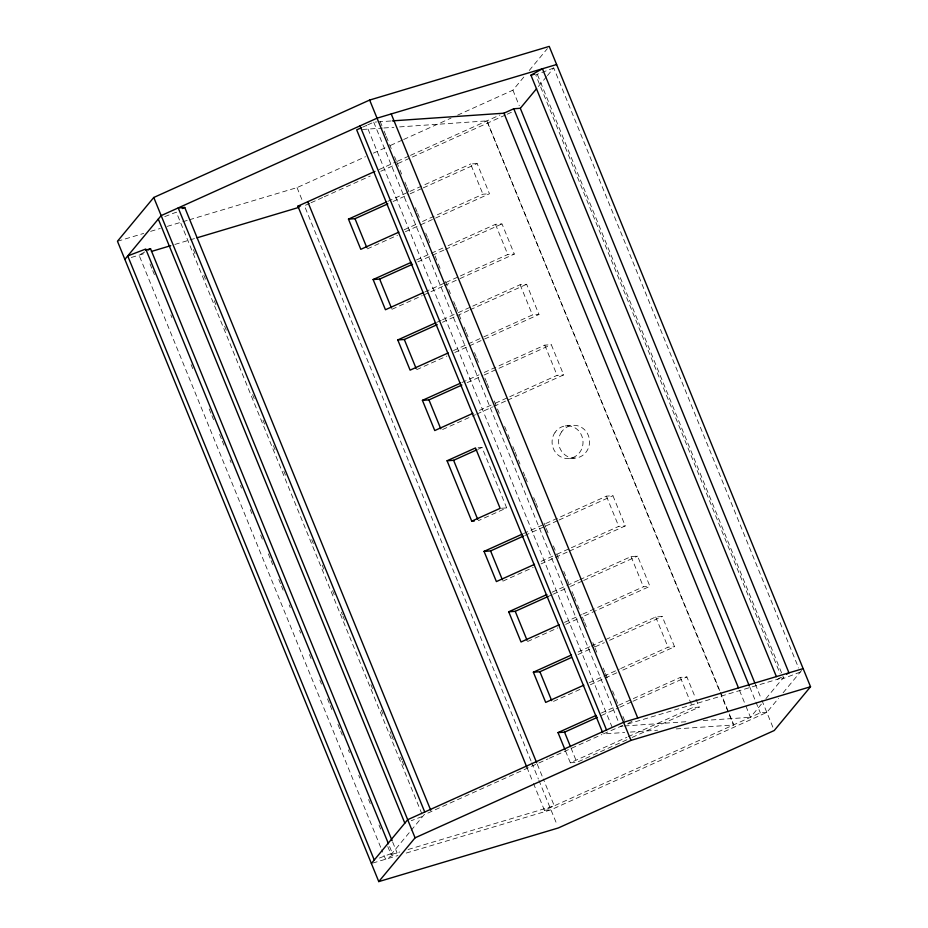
<?xml version="1.0" encoding="UTF-8"?>
<svg xmlns="http://www.w3.org/2000/svg" width="928" height="928" viewBox="0 0 928 928"><rect width="100%" height="100%" fill="white"/><g stroke="black" fill="none" stroke-linecap="round" stroke-linejoin="round"><path stroke-width="0.7" stroke-dasharray="4.64 3.48" d="M457.632 115.13L512.917 90.178L523.81 77.047M529.25 70.482L547.404 48.592M538.379 86.501L546.522 76.699M547.427 75.609L553.749 67.976L798.637 668.044M387.776 846.545L391.059 854.595L410.257 831.453M411.162 830.363L424.061 814.807L548.088 758.837M761.366 704.143L750.462 717.286L745.532 705.199M765.902 698.668L783.464 677.498L536.941 73.405M406.232 853.064L550.954 809.819L766.83 712.391L778.58 698.227M783.104 692.775L802.43 669.482M144.78 251.929L139.038 255.142L381.176 848.505M632.003 721.253L626.249 724.466L783.464 677.498M777.467 679.284L780.924 677.359M362.836 127.078L366.537 125.419L613.06 729.512M367.732 124.874L373.74 122.171L376.594 121.974M189.289 219.797L297.03 187.607L365.481 156.716M373.381 153.155L389.18 146.021M390.491 145.429L402.334 140.082M403.657 139.49L451.043 118.1M378.879 169.638L396.001 161.901M397.312 161.31L409.178 155.962M410.489 155.37L500.006 114.968M309.697 203.348L304.43 205.726L531.234 761.494M311.008 202.756L322.863 197.409M324.174 196.817L370.249 176.03M380.782 171.274L396.569 164.14M397.892 163.548L411.058 157.609M412.368 157.018L505.83 114.84M507.14 114.237L512.407 111.859M387.869 201.341L470.821 163.908M393.089 201.48L408.842 194.37M410.164 193.778L421.985 188.442M423.296 187.85L477.143 163.548L489.474 193.755L419.862 225.168M404.132 229.773L417.275 223.845M422.53 221.467L482.943 194.207L489.474 193.755M367.326 248.878L397.532 235.248M405.408 231.687L418.551 225.759M416.533 259.944L442.842 248.066M448.108 245.688L495.471 224.321L502.002 223.868L514.321 254.075L457.759 279.606M417.809 261.87L430.963 255.931M432.274 255.339L444.118 249.992M445.428 249.4L502.002 223.868M424.92 291.926L444.651 283.017M445.962 282.425L459.116 276.486M460.439 275.894L507.79 254.516L514.321 254.075M391.976 309.291L422.24 295.638M423.551 295.034L443.282 286.137M444.605 285.534L456.437 280.198M437.239 322.132L441.183 320.346M442.505 319.754L456.97 313.223M458.293 312.632L471.447 306.692M472.758 306.101L520.121 284.722L526.652 284.281L538.982 314.476L482.409 340.008M442.459 322.271L455.613 316.332M456.924 315.74L468.768 310.404M470.078 309.801L526.652 284.281M453.514 350.552L482.456 337.49M483.778 336.899L532.452 314.928L538.982 314.476M416.637 369.692L446.89 356.039M454.778 352.478L481.098 340.599M461.889 382.545L478.999 374.819M484.254 372.441L544.771 345.135L551.302 344.682L563.632 374.889L507.059 400.42M467.109 382.684L482.896 375.562M484.207 374.97L551.302 344.682M479.486 410.373L493.951 403.842M495.274 403.251L508.428 397.312M509.739 396.72L557.102 375.341L563.632 374.889M442.598 429.513L475.484 414.665M476.806 414.074L492.594 406.951M493.905 406.36L505.748 401.012M478.14 449.245L482.015 447.493L506.665 507.906L478.268 520.724M523.531 533.565L606.402 496.155L612.932 495.714L625.263 525.909L568.69 551.441M524.796 535.491L544.527 526.582M545.838 525.99L557.682 520.643M558.992 520.051L612.932 495.714M541.117 561.394L555.582 554.863M556.904 554.271L570.059 548.332M571.37 547.74L618.732 526.362L625.263 525.909M502.918 581.125L533.171 567.472M541.07 563.911L554.225 557.972M555.536 557.38L567.379 552.032M552.125 592.192L578.434 580.313M579.756 579.722L631.063 556.568L637.582 556.116L649.913 586.322L580.186 617.793M548.135 596.495L552.079 594.709M553.39 594.117L569.177 586.995M570.5 586.403L582.332 581.056M583.654 580.464L637.582 556.116M564.456 622.398L581.554 614.684M582.865 614.081L643.382 586.774L649.913 586.322M527.568 641.538L557.821 627.885M565.72 624.324L578.875 618.384M578.098 652.013L589.93 646.665M591.252 646.074L604.406 640.134M605.717 639.543L655.713 616.981L662.244 616.528L674.563 646.735L620.635 671.072M578.051 654.53L593.827 647.396M595.15 646.804L604.36 642.652M609.615 640.274L662.244 616.528M589.106 682.811L619.359 669.146M620.681 668.554L668.032 647.187L674.563 646.735M553.54 701.359L582.482 688.298M590.37 684.736L619.312 671.663M601.425 713.006L617.213 705.883M618.535 705.292L680.363 677.382L686.894 676.941L695.466 697.949M601.379 715.534L618.489 707.809M619.8 707.217L631.643 701.87M632.954 701.278L686.894 676.941M549.399 758.246L601.901 734.547M622.653 725.545L603.223 733.955L624.683 732.47M565.523 750.984L570.349 762.804L626.91 737.273M628.233 736.681L692.694 707.588L699.225 707.136L696 699.26M570.349 762.804L576.868 762.364L630.808 738.015M632.13 737.424L699.225 707.136M533.472 783.429L544.423 810.272L760.299 712.843L766.83 712.391M164.732 216.607L176.32 212.176L422.855 816.269L411.266 820.7M553.749 67.976L535.723 74.866L780.054 673.589M800.272 672.069L782.246 678.96L780.61 674.934M379.401 858.052L392.277 853.134L388.983 845.083M117.462 241.257L143.712 233.415M150.614 231.35L160.289 228.462M167.191 226.397L187.908 220.214M131.3 257.462L144.548 253.495M174.87 244.435L188.651 240.317M190.031 239.911L195.541 238.264M391.059 854.595L399.817 851.985M408.088 849.514L554.26 805.829L543.309 778.986M372.673 863.086L397.961 855.535M378.032 121.87L390.908 120.988M362.419 129.468L382.452 128.087M383.879 127.983L393.89 127.298M399.62 126.904L486.898 120.884L720.128 691.464M477.143 163.548L470.612 164.001L482.943 194.207M565.268 425.917L571.799 425.465M478.094 447.76L482.015 447.493M569.827 458.409L576.358 457.956M501.445 508.266L506.665 507.906M620.264 726.264L623.117 726.067M624.556 725.963L686.082 721.729M703.25 720.534L750.856 717.263M630.402 732.076L657.592 730.208M676.187 728.921L733.816 724.954L720.673 692.798M544.423 810.272L550.954 809.819M512.917 90.178L519.251 105.711M755.334 684.203L761.354 698.97M761.9 700.315L773.175 727.923M749.894 687.335L755.369 700.768M755.926 702.102L760.299 712.843M739.512 690.432L744.987 703.865M486.898 120.884L719.722 691.418M720.267 692.764L733.422 724.977M495.471 224.321L507.79 254.516M520.121 284.722L532.452 314.928M544.771 345.135L557.102 375.341M606.402 496.155L618.732 526.362M631.063 556.568L643.382 586.774M655.713 616.981L668.032 647.187M680.363 677.382L692.694 707.588M380.271 121.719L381.918 125.744M384.111 131.115L385.758 135.14M386.303 136.486L389.041 143.202M389.586 144.536L391.233 148.573M394.516 156.623L396.163 160.648M396.708 161.994L399.446 168.699M399.991 170.044L401.638 174.07M404.933 182.132L406.568 186.157M407.114 187.502L409.863 194.207M415.338 207.64L416.985 211.665M417.53 212.999L420.268 219.716M425.743 233.137L427.39 237.174M427.936 238.508L430.673 245.224M435.058 255.966L437.796 262.67M438.341 264.016L441.09 270.732M445.463 281.474L448.201 288.179M448.758 289.524L450.393 293.55M453.688 301.6L455.323 305.637M455.88 306.971L458.618 313.687M459.163 315.033L460.81 319.058M464.093 327.108L465.74 331.134M466.285 332.479L469.023 339.196M474.498 352.617L476.145 356.642M476.69 357.988L479.428 364.704M484.915 378.125L486.55 382.15M487.107 383.496L489.845 390.201M494.23 400.942L496.967 407.659M497.512 409.004L500.25 415.709M504.635 426.451L507.372 433.167M507.918 434.501L509.565 438.538M512.848 446.588L514.495 450.614M515.04 451.959L517.778 458.664M518.334 460.01L519.97 464.035M523.264 472.097L524.9 476.122M525.457 477.468L528.194 484.172M533.67 497.605L535.317 501.63M535.862 502.964L538.6 509.681M544.075 523.102L545.722 527.139M546.267 528.473L549.005 535.189M553.39 545.931L556.127 552.636M556.672 553.981L559.422 560.698M563.795 571.428L566.544 578.144M567.089 579.49L568.725 583.515M572.019 591.565L573.666 595.602M574.212 596.936L576.949 603.652M577.494 604.998L579.142 609.023M582.424 617.074L584.072 621.099M584.617 622.444L587.354 629.161M592.83 642.582L594.477 646.607M595.022 647.953L597.771 654.669M603.246 668.09L604.882 672.116M605.439 673.461L608.176 680.166M612.561 690.908L615.299 697.624M615.844 698.97L618.582 705.674M622.966 716.416L624.614 720.441M373.74 122.171L618.071 720.894M570.975 747.91L576.868 762.364M537.277 764.22L542.764 777.641M297.03 187.607L302.841 201.852M531.779 762.839L538.356 778.952M538.901 780.286L557.299 825.363M526.895 767.317L532.916 782.084M193.418 249.644L195.066 253.669M203.835 275.152L205.471 279.177M214.24 300.66L215.888 304.686M224.646 326.169L226.293 330.194M252.59 394.632L254.237 398.657M262.995 420.129L264.642 424.166M273.412 445.637L275.048 449.662M283.817 471.146L285.464 475.171M311.75 539.609L313.397 543.634M322.167 565.117L323.802 569.142M332.572 590.626L334.219 594.651M341.342 612.097L342.432 614.788M342.977 616.134L344.624 620.159M370.922 684.597L372.569 688.622M381.327 710.094L382.974 714.131M390.096 731.577L391.187 734.268M391.744 735.602L393.379 739.628M400.502 757.086L401.604 759.765M402.149 761.111L403.796 765.136M392.672 842.067L397.056 852.809L385.561 859.247L381.721 849.839M150.011 263.923L152.204 269.294M152.76 270.64L154.396 274.665M170.833 314.94L171.935 317.62M191.098 364.611L192.746 368.636M209.183 408.912L211.375 414.282M211.92 415.616L213.568 419.653M219.588 434.42L221.78 439.779M222.326 441.125L223.973 445.15M230.005 459.917L231.095 462.608M240.41 485.425L241.5 488.116M250.27 509.588L251.917 513.613M260.675 535.096L262.322 539.122M268.354 553.888L270.535 559.259M271.092 560.605L272.728 564.63M278.76 579.397L280.952 584.768M281.497 586.113L283.144 590.138M289.165 604.905L290.267 607.585M299.57 630.414L300.672 633.093M309.442 654.576L311.077 658.602M319.847 680.085L321.494 684.11M327.514 698.877L329.707 704.248M330.252 705.582L331.899 709.618M337.92 724.385L340.112 729.744M340.669 731.09L342.304 735.115M348.336 749.882L349.427 752.573M358.742 775.39L359.832 778.082M368.602 799.553L370.249 803.578M379.007 825.062L380.654 829.087M555.106 432.286A16.414 15.474 86.1 0 0 565.79 458.444A16.414 15.474 86.1 0 0 581.752 435.754A16.414 15.474 86.1 0 0 555.106 432.286M561.637 431.833A16.414 15.474 86.1 0 0 572.321 457.991A16.414 15.474 86.1 0 0 588.282 435.302A16.414 15.474 86.1 0 0 561.637 431.833"/><path stroke-width="1.39" d="M153.77 197.478L117.462 241.257L378.775 881.6L558.354 827.95L774.23 730.522L810.538 686.743L549.225 46.4L369.646 100.05L153.77 197.478L415.083 837.822L378.775 881.6M124.862 259.388L161.17 215.609L377.046 118.181L556.614 64.519M392.335 120.884L503.939 113.193L513.776 108.75L520.306 108.298L536.581 88.682M371.386 863.481L407.694 819.702L623.57 722.274L803.138 668.612M148.236 250.003L150.533 248.716L392.126 840.722M776.376 676.605L530.944 75.191L542.439 68.753L788.962 672.858L786.666 674.134M182.34 208.545L184.742 207.466L430.72 810.214M361.607 127.635L356.688 129.862L602.666 732.61M526.895 767.317L297.9 206.178L374.924 171.413M398.889 232.139L360.795 249.33L348.476 219.124L386.558 201.933M348.476 219.124L354.995 218.672L387.834 203.858M423.597 292.517L385.445 309.743L373.126 279.537L411.278 262.311M373.126 279.537L379.656 279.084L412.542 264.236M448.247 352.93L410.106 370.144L397.776 339.938L435.928 322.724M397.776 339.938L404.306 339.497L437.192 324.649M472.909 413.343L434.756 430.557L422.426 400.351L460.578 383.136M422.426 400.351L428.956 399.898L461.842 385.062M447.076 460.764L475.484 447.946L500.134 508.347L471.737 521.176L447.076 460.764L453.606 460.311L476.853 449.825M534.54 564.363L496.387 581.578L484.056 551.371L522.209 534.157M484.056 551.371L490.587 550.93L523.473 536.082M559.19 624.776L521.037 641.99L508.718 611.784L546.859 594.57M508.718 611.784L515.237 611.332L548.135 596.495M583.84 685.177L545.687 702.403L533.368 672.197L571.52 654.971M533.368 672.197L539.899 671.744L571.462 657.5M564.99 749.673L558.018 732.61L596.17 715.384M558.018 732.61L564.549 732.157L597.435 717.309M415.083 837.822L630.97 740.393L810.538 686.743M530.944 75.191L534.54 74.124M145.731 250.142L150.533 248.716M151.438 251.442L170.74 245.676M196.922 237.846L298.92 207.373M184.742 207.466L178.211 207.918L424.734 812.012M297.9 206.178L300.51 206.004M471.737 521.176L474.347 520.991M520.306 108.298L754.777 682.857M513.776 108.75L749.348 686.001M503.939 113.193L738.41 687.752M391.222 113.935L637.745 718.028M369.646 100.05L630.97 740.393M360.006 125.872L606.529 729.965M354.995 218.672L366.792 247.567M379.656 279.084L391.442 307.98M404.306 339.497L416.092 368.381M428.956 399.898L440.754 428.794M453.606 460.311L477.711 519.378M490.587 550.93L502.384 579.814M515.237 611.332L527.034 640.227M539.899 671.744L551.684 700.64M564.549 732.157L570.442 746.599M307.736 201.736L536.732 762.874M158.305 219.066L404.828 823.159M388.438 843.738L145.754 249.04L127.728 255.931L374.251 860.024"/></g></svg>
